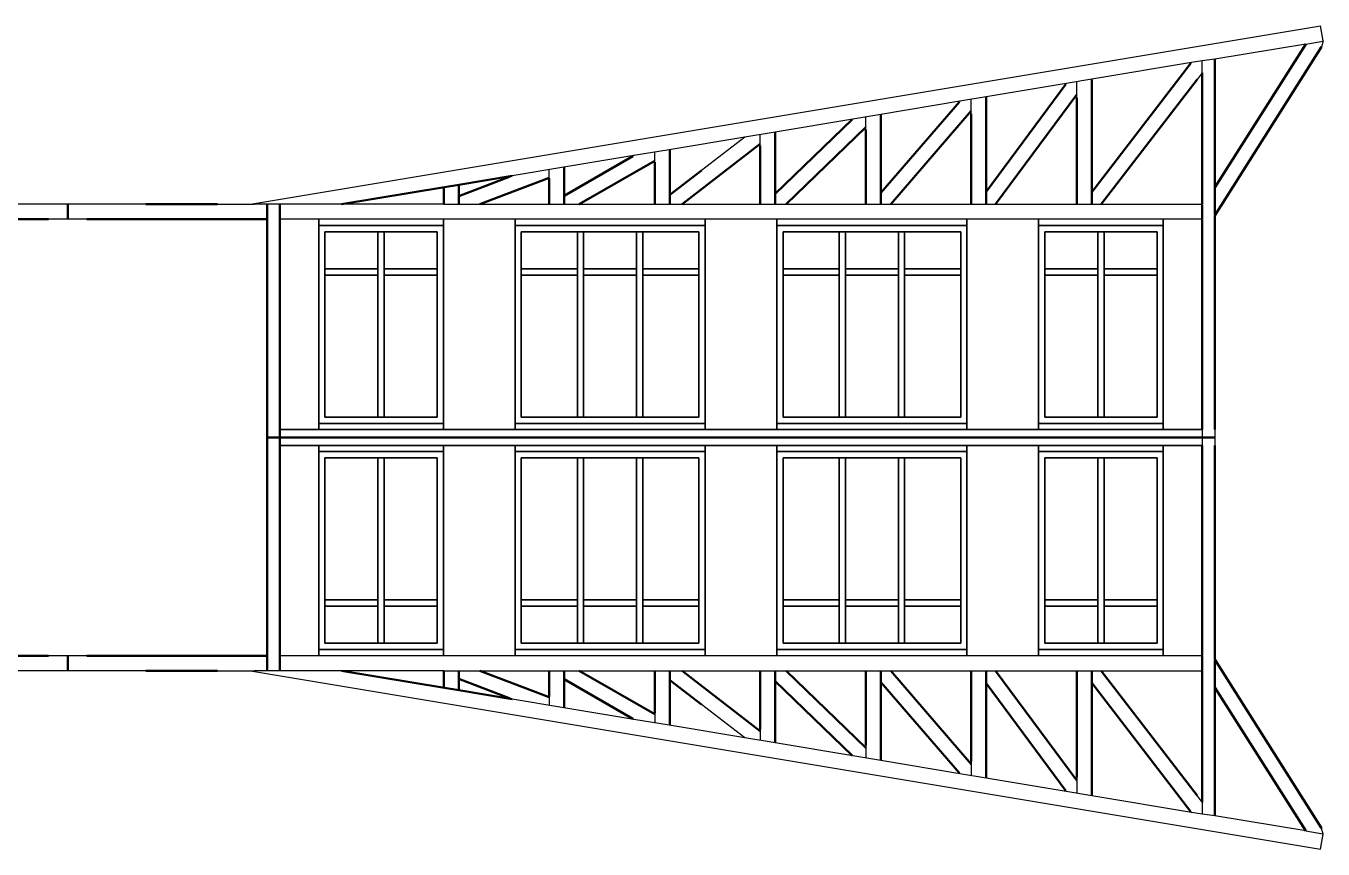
# Model space of a CAD drawing. Header units: centimetres. Extents: x 101 to 201, y 97 to 167.
# Drawn here: x 112.23 to 118.17, y 145.04 to 148.81 of the extents above; entities that cross this region are included whole.
import ezdxf

# ---------------------------------------------------------------- set-up
doc = ezdxf.new("R2010")
doc.units = ezdxf.units.CM
doc.layers.add('corte', color=1, linetype='Continuous')
doc.layers.add('grabado', color=5, linetype='Continuous')

msp = doc.modelspace()

# ---------------------------------------------------------------- linework, layer by layer
at = {"layer": 'corte'}
for p, q in [((113.2559, 147.9945), (118.1602, 148.8118)), ((118.1715, 148.7442), (118.1602, 148.8118)), ((118.0921, 148.7291), (117.6749, 148.6595)), ((118.1715, 148.7442), (118.1648, 148.7157)), ((118.171, 148.7422), (118.171, 148.7422)), ((117.5678, 148.6436), (117.1114, 148.5675)), ((117.5678, 148.6436), (117.5661, 148.6414)), ((117.6179, 148.5963), (117.595, 148.5666)), ((116.9942, 148.548), (116.6278, 148.4869)), ((116.9942, 148.548), (116.9926, 148.5458)), ((117.1114, 148.5656), (117.1114, 148.5675)), ((116.5064, 148.4667), (116.1443, 148.4063)), ((116.5064, 148.4667), (116.5045, 148.4645)), ((116.6278, 148.485), (116.6278, 148.4869)), ((117.0428, 148.4829), (117.0428, 148.4984)), ((116.5593, 148.4098), (116.5593, 148.423)), ((116.016, 148.385), (115.6607, 148.3257)), ((116.016, 148.385), (116.0136, 148.3827)), ((116.0757, 148.3362), (116.0757, 148.3473)), ((115.5205, 148.3024), (115.1743, 148.2447)), ((115.5205, 148.3024), (115.3221, 148.1495)), ((115.6607, 148.3238), (115.6607, 148.3257)), ((115.1771, 148.2432), (115.1771, 148.2452)), ((115.5921, 148.2622), (115.5921, 148.271)), ((115.012, 148.2176), (114.6908, 148.1641)), ((114.6936, 148.1627), (114.6936, 148.1646)), ((115.012, 148.2176), (115.0074, 148.215)), ((115.1086, 148.1876), (115.1086, 148.1941)), ((114.4548, 148.1248), (114.4459, 148.1214)), ((114.625, 148.1121), (114.625, 148.1194)), ((112.775, 147.9945), (112.0608, 147.9945)), ((112.4179, 147.9917), (112.4179, 147.9945)), ((113.1036, 147.9945), (113.273, 147.9945)), ((114.1414, 147.9945), (113.673, 147.9945)), ((114.306, 147.9945), (114.625, 147.9945)), ((114.7622, 147.9945), (115.1086, 147.9945)), ((115.2333, 147.9945), (115.5949, 147.9945)), ((115.7101, 147.9945), (116.0785, 147.9945)), ((116.1896, 147.9945), (116.5621, 147.9945)), ((116.6705, 147.9945), (117.0456, 147.9945)), ((117.1547, 147.9945), (117.6179, 147.9945)), ((117.6179, 147.9917), (117.6179, 147.9945)), ((112.5058, 147.9259), (112.33, 147.9259)), ((112.4179, 147.9259), (112.4179, 147.9287)), ((117.675, 147.9439), (117.675, 147.9491)), ((117.675, 146.9618), (117.675, 146.89)), ((112.5058, 145.9259), (112.33, 145.9259)), ((112.4179, 145.9259), (112.4179, 145.9231)), ((117.675, 145.9079), (117.675, 145.9027)), ((112.775, 145.8573), (112.0608, 145.8573)), ((112.4179, 145.8601), (112.4179, 145.8573)), ((113.1036, 145.8573), (113.273, 145.8573)), ((113.2559, 145.8573), (118.1602, 145.04)), ((114.1414, 145.8573), (113.673, 145.8573)), ((114.306, 145.8573), (114.625, 145.8573)), ((114.7622, 145.8573), (115.1086, 145.8573)), ((115.2333, 145.8573), (115.5949, 145.8573)), ((115.7101, 145.8573), (116.0785, 145.8573)), ((116.1896, 145.8573), (116.5621, 145.8573)), ((116.6705, 145.8573), (117.0456, 145.8573)), ((117.1547, 145.8573), (117.6179, 145.8573)), ((117.6179, 145.8601), (117.6179, 145.8573)), ((114.4548, 145.727), (114.4459, 145.7304)), ((114.625, 145.7397), (114.625, 145.7324)), ((115.012, 145.6342), (114.6908, 145.6877)), ((114.6936, 145.6891), (114.6936, 145.6872)), ((115.1086, 145.6642), (115.1086, 145.6577)), ((115.5205, 145.5494), (115.3221, 145.7023)), ((115.012, 145.6342), (115.0074, 145.6368)), ((115.5205, 145.5494), (115.1743, 145.6071)), ((115.1771, 145.6086), (115.1771, 145.6066)), ((115.5921, 145.5896), (115.5921, 145.5808)), ((115.6607, 145.528), (115.6607, 145.5261)), ((116.016, 145.4668), (115.6607, 145.5261)), ((116.0757, 145.5156), (116.0757, 145.5045)), ((116.016, 145.4668), (116.0136, 145.4691)), ((116.5064, 145.3851), (116.1443, 145.4455)), ((116.5593, 145.442), (116.5593, 145.4288)), ((116.5064, 145.3851), (116.5045, 145.3873)), ((116.6278, 145.3668), (116.6278, 145.3649)), ((117.0428, 145.3689), (117.0428, 145.3534)), ((116.9942, 145.3038), (116.6278, 145.3649)), ((116.9942, 145.3038), (116.9926, 145.306)), ((117.1114, 145.2862), (117.1114, 145.2843)), ((117.5678, 145.2082), (117.1114, 145.2843)), ((117.6179, 145.2555), (117.595, 145.2852)), ((117.5678, 145.2082), (117.5661, 145.2104)), ((118.0921, 145.1227), (117.6749, 145.1923)), ((118.1715, 145.1076), (118.1648, 145.1361)), ((118.1602, 145.04), (118.1715, 145.1076)), ((118.171, 145.1096), (118.171, 145.1096))]:
    msp.add_line(p, q, dxfattribs=at)
at = {"layer": 'corte', "lineweight": 50}
for p, q in [((118.0921, 148.7291), (117.675, 148.0718)), ((118.1648, 148.7157), (117.675, 147.9439)), ((117.5661, 148.6414), (117.1114, 148.0507)), ((117.675, 148.0718), (117.675, 148.6596)), ((117.6179, 147.9945), (117.6179, 148.5963)), ((116.9926, 148.5458), (116.6278, 148.0522)), ((117.1114, 148.0507), (117.1114, 148.5656)), ((117.595, 148.5666), (117.1547, 147.9945)), ((116.5045, 148.4645), (116.1443, 148.047)), ((116.6278, 148.0522), (116.6278, 148.485)), ((117.0428, 148.4984), (116.6705, 147.9945)), ((117.0428, 147.9945), (117.0428, 148.4829)), ((116.1443, 148.047), (116.1443, 148.4044)), ((116.5593, 148.423), (116.1896, 147.9945)), ((116.5593, 147.9945), (116.5593, 148.4098)), ((116.0136, 148.3827), (115.6607, 148.0421)), ((116.0757, 148.3473), (115.7101, 147.9945)), ((115.6607, 148.0421), (115.6607, 148.3238)), ((116.0757, 147.9945), (116.0757, 148.3362)), ((115.1771, 148.0378), (115.1771, 148.2432)), ((115.5921, 148.271), (115.2333, 147.9945)), ((115.5921, 147.9945), (115.5921, 148.2622)), ((115.0074, 148.215), (114.6936, 148.034)), ((114.6936, 148.034), (114.6936, 148.1627)), ((115.1086, 148.1941), (114.7622, 147.9945)), ((115.1086, 147.9945), (115.1086, 148.1876)), ((114.4548, 148.1248), (114.21, 148.084)), ((114.4459, 148.1214), (114.21, 148.0312)), ((114.625, 148.1164), (114.306, 147.9945)), ((114.625, 147.9945), (114.625, 148.1121)), ((115.3221, 148.1495), (115.1771, 148.0378)), ((114.1442, 148.073), (113.673, 147.9945)), ((114.1414, 147.9945), (114.1414, 148.0725)), ((114.21, 148.0312), (114.21, 148.084)), ((112.4179, 147.9917), (112.4179, 147.9287)), ((113.1036, 147.9945), (112.775, 147.9945)), ((111.5036, 147.9259), (112.33, 147.9259)), ((113.3322, 147.9259), (112.5058, 147.9259)), ((113.3322, 145.9259), (113.3322, 147.9259)), ((117.675, 147.9439), (117.675, 146.9618)), ((113.3322, 146.9259), (117.675, 146.9259)), ((117.675, 146.89), (117.675, 145.9079)), ((111.5036, 145.9259), (112.33, 145.9259)), ((112.4179, 145.8601), (112.4179, 145.9231)), ((113.3322, 145.9259), (112.5058, 145.9259)), ((118.1648, 145.1361), (117.675, 145.9079)), ((113.1036, 145.8573), (112.775, 145.8573)), ((114.1442, 145.7788), (113.673, 145.8573)), ((114.1414, 145.8573), (114.1414, 145.7793)), ((114.625, 145.7354), (114.306, 145.8573)), ((114.625, 145.8573), (114.625, 145.7397)), ((115.1086, 145.6577), (114.7622, 145.8573)), ((115.1086, 145.8573), (115.1086, 145.6642)), ((115.5921, 145.5808), (115.2333, 145.8573)), ((115.5921, 145.8573), (115.5921, 145.5896)), ((116.0757, 145.5045), (115.7101, 145.8573)), ((116.0757, 145.8573), (116.0757, 145.5156)), ((116.5593, 145.4288), (116.1896, 145.8573)), ((116.5593, 145.8573), (116.5593, 145.442)), ((117.0428, 145.3534), (116.6705, 145.8573)), ((117.0428, 145.8573), (117.0428, 145.3689)), ((117.595, 145.2852), (117.1547, 145.8573)), ((117.6179, 145.8573), (117.6179, 145.2555)), ((114.4459, 145.7304), (114.21, 145.8206)), ((114.21, 145.8206), (114.21, 145.7678)), ((115.0074, 145.6368), (114.6936, 145.8178)), ((114.6936, 145.8178), (114.6936, 145.6891)), ((115.3221, 145.7023), (115.1771, 145.814)), ((115.1771, 145.814), (115.1771, 145.6086)), ((116.0136, 145.4691), (115.6607, 145.8097)), ((115.6607, 145.8097), (115.6607, 145.528)), ((116.1443, 145.8048), (116.1443, 145.4474)), ((116.5045, 145.3873), (116.1443, 145.8048)), ((116.9926, 145.306), (116.6278, 145.7996)), ((116.6278, 145.7996), (116.6278, 145.3668)), ((117.5661, 145.2104), (117.1114, 145.8011)), ((117.1114, 145.8011), (117.1114, 145.2862)), ((114.4548, 145.727), (114.21, 145.7678)), ((118.0921, 145.1227), (117.675, 145.78)), ((117.675, 145.78), (117.675, 145.1922))]:
    msp.add_line(p, q, dxfattribs=at)
at = {"layer": 'grabado'}
for p, q in [((118.0921, 148.7291), (118.171, 148.7422)), ((117.6179, 148.6519), (117.5678, 148.6436)), ((117.675, 148.6596), (117.6179, 148.6519)), ((117.6179, 148.5963), (117.6179, 148.6519)), ((117.1114, 148.5675), (116.9942, 148.548)), ((117.0428, 148.4984), (117.0428, 148.5561)), ((116.6278, 148.4869), (116.5064, 148.4667)), ((116.5593, 148.423), (116.5593, 148.4755)), ((116.1443, 148.4063), (116.016, 148.385)), ((116.1443, 148.4044), (116.1443, 148.4063)), ((116.0757, 148.3473), (116.0757, 148.3949)), ((115.6607, 148.3257), (115.5205, 148.3024)), ((115.5921, 148.271), (115.5921, 148.3143)), ((115.1743, 148.2447), (115.012, 148.2176)), ((115.1086, 148.1941), (115.1086, 148.2337)), ((114.6908, 148.1641), (114.4548, 148.1248)), ((114.625, 148.1194), (114.625, 148.1531)), ((113.673, 147.9945), (113.273, 147.9945)), ((113.3322, 147.9917), (113.3322, 147.9945)), ((113.3893, 147.9917), (113.3893, 147.9945)), ((114.1414, 147.9945), (114.306, 147.9945)), ((114.625, 147.9945), (114.7622, 147.9945)), ((115.1086, 147.9945), (115.2333, 147.9945)), ((115.5949, 147.9945), (115.7101, 147.9945)), ((116.0785, 147.9945), (116.1896, 147.9945)), ((116.5621, 147.9945), (116.6705, 147.9945)), ((117.0456, 147.9945), (117.1547, 147.9945)), ((113.3322, 147.9259), (113.3322, 147.9287)), ((117.6179, 147.9259), (113.3893, 147.9259)), ((117.6179, 147.9247), (117.6179, 147.9287)), ((113.3893, 146.9303), (113.3893, 146.9347)), ((113.3893, 146.9215), (113.3893, 146.9171)), ((117.6179, 146.9618), (117.6179, 146.89)), ((113.3322, 145.9259), (113.3322, 145.9231)), ((117.6179, 145.9259), (113.3893, 145.9259)), ((117.6179, 145.9271), (117.6179, 145.9231)), ((113.673, 145.8573), (113.273, 145.8573)), ((113.3322, 145.8601), (113.3322, 145.8573)), ((113.3893, 145.8601), (113.3893, 145.8573)), ((114.1414, 145.8573), (114.306, 145.8573)), ((114.625, 145.8573), (114.7622, 145.8573)), ((115.1086, 145.8573), (115.2333, 145.8573)), ((115.5949, 145.8573), (115.7101, 145.8573)), ((116.0785, 145.8573), (116.1896, 145.8573)), ((116.5621, 145.8573), (116.6705, 145.8573)), ((117.0456, 145.8573), (117.1547, 145.8573)), ((114.6908, 145.6877), (114.4548, 145.727)), ((114.625, 145.7324), (114.625, 145.6987)), ((115.1743, 145.6071), (115.012, 145.6342)), ((115.1086, 145.6577), (115.1086, 145.6181)), ((115.6607, 145.5261), (115.5205, 145.5494)), ((115.5921, 145.5808), (115.5921, 145.5375)), ((116.0757, 145.5045), (116.0757, 145.4569)), ((116.1443, 145.4455), (116.016, 145.4668)), ((116.1443, 145.4474), (116.1443, 145.4455)), ((116.5593, 145.4288), (116.5593, 145.3763)), ((116.6278, 145.3649), (116.5064, 145.3851)), ((117.0428, 145.3534), (117.0428, 145.2957)), ((117.1114, 145.2843), (116.9942, 145.3038)), ((117.6179, 145.2555), (117.6179, 145.1999)), ((117.6179, 145.1999), (117.5678, 145.2082)), ((117.675, 145.1922), (117.6179, 145.1999)), ((118.0921, 145.1227), (118.171, 145.1096))]:
    msp.add_line(p, q, dxfattribs=at)
at = {"layer": 'grabado', "lineweight": 50}
for p, q in [((114.21, 148.084), (114.1442, 148.073)), ((115.6607, 148.0421), (115.6607, 147.9945)), ((116.1443, 148.047), (116.1443, 147.9945)), ((116.6278, 148.0522), (116.6278, 147.9945)), ((117.1114, 148.0507), (117.1114, 147.9945)), ((117.675, 147.9491), (117.675, 148.0718)), ((113.3322, 147.9287), (113.3322, 147.9917)), ((113.3893, 145.8601), (113.3893, 147.9917)), ((114.21, 148.0312), (114.21, 147.9945)), ((114.6936, 148.034), (114.6936, 147.9945)), ((115.1771, 148.0378), (115.1771, 147.9945)), ((117.6179, 147.9287), (117.6179, 147.9917)), ((117.6179, 146.9618), (117.6179, 147.9247)), ((117.6179, 146.89), (117.6179, 145.9271)), ((113.3322, 145.9231), (113.3322, 145.8601)), ((117.6179, 145.9231), (117.6179, 145.8601)), ((117.675, 145.9027), (117.675, 145.78)), ((114.21, 145.8206), (114.21, 145.8573)), ((114.6936, 145.8178), (114.6936, 145.8573)), ((115.1771, 145.814), (115.1771, 145.8573)), ((115.6607, 145.8097), (115.6607, 145.8573)), ((116.1443, 145.8048), (116.1443, 145.8573)), ((116.6278, 145.7996), (116.6278, 145.8573)), ((117.1114, 145.8011), (117.1114, 145.8573)), ((114.21, 145.7678), (114.1442, 145.7788))]:
    msp.add_line(p, q, dxfattribs=at)
at = {"layer": 'grabado', "lineweight": 35}
for p, q in [((113.5679, 146.9618), (113.5679, 147.9259)), ((114.1393, 147.9259), (114.1393, 146.9618)), ((114.4679, 146.9618), (114.4679, 147.9259)), ((115.3393, 147.9247), (115.3393, 146.9618)), ((115.6679, 146.9618), (115.6679, 147.9259)), ((116.5393, 147.9259), (116.5393, 146.9618)), ((116.8679, 146.9618), (116.8679, 147.9259)), ((117.4393, 147.9259), (117.4393, 146.9618)), ((114.1393, 147.8973), (113.5679, 147.8973)), ((113.5965, 147.8688), (114.1108, 147.8688)), ((113.5965, 147.019), (113.5965, 147.8688)), ((113.8393, 147.019), (113.8393, 147.8688)), ((113.8679, 147.019), (113.8679, 147.8688)), ((114.1108, 147.8688), (114.1108, 147.019)), ((115.3393, 147.8973), (114.4679, 147.8973)), ((114.4965, 147.019), (114.4965, 147.8688)), ((114.4965, 147.8688), (115.3107, 147.8688)), ((114.7536, 147.019), (114.7536, 147.8688)), ((114.7822, 147.019), (114.7822, 147.8688)), ((115.025, 147.019), (115.025, 147.8688)), ((115.0536, 147.019), (115.0536, 147.8688)), ((115.3107, 147.8688), (115.3107, 147.019)), ((116.5393, 147.8973), (115.6679, 147.8973)), ((115.6965, 147.019), (115.6965, 147.8688)), ((115.6965, 147.8688), (116.5107, 147.8688)), ((115.9536, 147.019), (115.9536, 147.8688)), ((115.9822, 147.019), (115.9822, 147.8688)), ((116.225, 147.019), (116.225, 147.8688)), ((116.2536, 147.019), (116.2536, 147.8688)), ((116.5107, 147.8688), (116.5107, 147.019)), ((117.4393, 147.8973), (116.8679, 147.8973)), ((116.8965, 147.019), (116.8965, 147.8688)), ((116.8965, 147.8688), (117.4107, 147.8688)), ((117.1393, 147.019), (117.1393, 147.8688)), ((117.1679, 147.019), (117.1679, 147.8688)), ((117.4107, 147.8688), (117.4107, 147.019)), ((113.5965, 147.699), (113.8393, 147.699)), ((113.8679, 147.699), (114.1108, 147.699)), ((114.4965, 147.699), (114.7536, 147.699)), ((114.7822, 147.699), (115.025, 147.699)), ((115.0536, 147.699), (115.3107, 147.699)), ((115.6965, 147.699), (115.9536, 147.699)), ((115.9822, 147.699), (116.225, 147.699)), ((116.2536, 147.699), (116.5107, 147.699)), ((116.8965, 147.699), (117.1393, 147.699)), ((117.1679, 147.699), (117.4107, 147.699)), ((113.5965, 147.6704), (113.8393, 147.6704)), ((113.8679, 147.6704), (114.1108, 147.6704)), ((114.4965, 147.6704), (114.7536, 147.6704)), ((114.7822, 147.6704), (115.025, 147.6704)), ((115.0536, 147.6704), (115.3107, 147.6704)), ((115.6965, 147.6704), (115.9536, 147.6704)), ((115.9822, 147.6704), (116.225, 147.6704)), ((116.2536, 147.6704), (116.5107, 147.6704)), ((116.8965, 147.6704), (117.1393, 147.6704)), ((117.1679, 147.6704), (117.4107, 147.6704)), ((114.1393, 146.9904), (113.5679, 146.9904)), ((114.1108, 147.019), (113.5965, 147.019)), ((115.3393, 146.9904), (114.4679, 146.9904)), ((115.3107, 147.019), (114.4965, 147.019)), ((116.5393, 146.9904), (115.6679, 146.9904)), ((116.5107, 147.019), (115.6965, 147.019)), ((117.4393, 146.9904), (116.8679, 146.9904)), ((117.4107, 147.019), (116.8965, 147.019)), ((113.3893, 146.9618), (117.6179, 146.9618)), ((113.3893, 146.89), (117.6179, 146.89)), ((113.5679, 146.89), (113.5679, 145.9259)), ((114.1393, 146.8614), (113.5679, 146.8614)), ((114.1393, 145.9259), (114.1393, 146.89)), ((114.4679, 146.89), (114.4679, 145.9259)), ((115.3393, 146.8614), (114.4679, 146.8614)), ((115.3393, 145.9271), (115.3393, 146.89)), ((115.6679, 146.89), (115.6679, 145.9259)), ((116.5393, 146.8614), (115.6679, 146.8614)), ((116.5393, 145.9259), (116.5393, 146.89)), ((116.8679, 146.89), (116.8679, 145.9259)), ((116.8679, 146.8614), (117.4393, 146.8614)), ((117.4393, 145.9259), (117.4393, 146.89)), ((113.5965, 146.8328), (113.5965, 145.983)), ((114.1108, 146.8328), (113.5965, 146.8328)), ((113.8393, 146.8328), (113.8393, 145.983)), ((113.8679, 146.8328), (113.8679, 145.983)), ((114.1108, 145.983), (114.1108, 146.8328)), ((114.4965, 146.8328), (114.4965, 145.983)), ((115.3107, 146.8328), (114.4965, 146.8328)), ((114.7536, 146.8328), (114.7536, 145.983)), ((114.7822, 146.8328), (114.7822, 145.983)), ((115.025, 146.8328), (115.025, 145.983)), ((115.0536, 146.8328), (115.0536, 145.983)), ((115.3107, 145.983), (115.3107, 146.8328)), ((115.6965, 146.8328), (115.6965, 145.983)), ((116.5107, 146.8328), (115.6965, 146.8328)), ((115.9536, 146.8328), (115.9536, 145.983)), ((115.9822, 146.8328), (115.9822, 145.983)), ((116.225, 146.8328), (116.225, 145.983)), ((116.2536, 146.8328), (116.2536, 145.983)), ((116.5107, 145.983), (116.5107, 146.8328)), ((117.4107, 146.8328), (116.8965, 146.8328)), ((116.8965, 146.8328), (116.8965, 145.983)), ((117.1393, 146.8328), (117.1393, 145.983)), ((117.1679, 146.8328), (117.1679, 145.983)), ((117.4107, 145.983), (117.4107, 146.8328)), ((113.5965, 146.1814), (113.8393, 146.1814)), ((113.5965, 146.1528), (113.8393, 146.1528)), ((113.8679, 146.1814), (114.1108, 146.1814)), ((113.8679, 146.1528), (114.1108, 146.1528)), ((114.4965, 146.1814), (114.7536, 146.1814)), ((114.4965, 146.1528), (114.7536, 146.1528)), ((114.7822, 146.1814), (115.025, 146.1814)), ((114.7822, 146.1528), (115.025, 146.1528)), ((115.0536, 146.1814), (115.3107, 146.1814)), ((115.0536, 146.1528), (115.3107, 146.1528)), ((115.6965, 146.1814), (115.9536, 146.1814)), ((115.6965, 146.1528), (115.9536, 146.1528)), ((115.9822, 146.1814), (116.225, 146.1814)), ((115.9822, 146.1528), (116.225, 146.1528)), ((116.2536, 146.1814), (116.5107, 146.1814)), ((116.2536, 146.1528), (116.5107, 146.1528)), ((116.8965, 146.1814), (117.1393, 146.1814)), ((116.8965, 146.1528), (117.1393, 146.1528)), ((117.1679, 146.1814), (117.4107, 146.1814)), ((117.1679, 146.1528), (117.4107, 146.1528)), ((113.5965, 145.983), (114.1108, 145.983)), ((114.4965, 145.983), (115.3107, 145.983)), ((115.6965, 145.983), (116.5107, 145.983)), ((116.8965, 145.983), (117.4107, 145.983)), ((114.1393, 145.9545), (113.5679, 145.9545)), ((115.3393, 145.9545), (114.4679, 145.9545)), ((116.5393, 145.9545), (115.6679, 145.9545)), ((117.4393, 145.9545), (116.8679, 145.9545))]:
    msp.add_line(p, q, dxfattribs=at)

doc.saveas('drawing.dxf')
